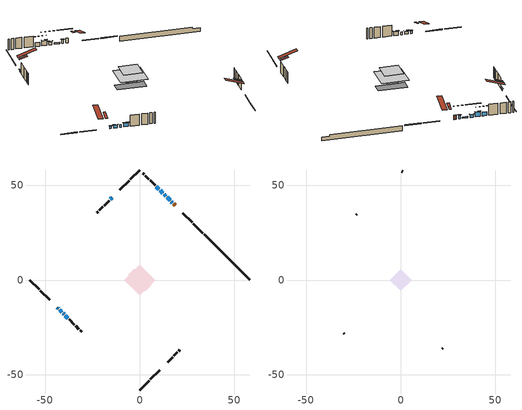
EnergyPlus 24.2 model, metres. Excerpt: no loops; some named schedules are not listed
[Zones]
conditioned space
 floor outside (Floor1 construction): -3.17,0 0,3.17 3.17,0 0,-3.17 z0.74
 floor adiabatic (AdiabaticFloorConstruction): -8.19,0 0,8.19 8.19,0 0,-8.19 z3.18
 floor foundation (Slab1 construction): -6.03,2.87 -2.87,6.03 6.03,-2.87 2.87,-6.03 z-1.55
 wall outside (RimJoist1 construction): 0,-58.13 4.95,-53.18 / -58.13,0 -53.18,-4.95 / 0,58.13 -4.95,53.18 / 33.33,24.8 28.38,29.74 z0.74:1.04
 wall outside (RimJoist2 construction): 5.61,-52.52 10.55,-47.57 / -52.52,-5.61 -47.57,-10.55 / -5.61,52.52 -10.55,47.57 / 27.73,30.4 22.78,35.35 z0.74:1.04
 wall outside (AdiabaticWallConstruction 1): 18.67,39.46 17.84,40.29 z0.74:2.77
 wall outside (AdiabaticWallConstruction): 17.18,40.95 16.71,41.41 z0.74:2.27; 16.06,42.07 14.41,43.72 / -14.66,43.46 -15.49,42.64 z0.74:1.35; 13.75,44.38 12.82,45.31 / -42.34,-15.79 -41.19,-16.94 z0.74:2.01; -43.46,-14.66 -42.99,-15.13 z0.74:1.76; -40.53,-17.59 -40.01,-18.12 z0.74:1.96; 12.16,45.97 10.76,47.37 z0.74:2.87; 10.1,48.03 8.81,49.32 / -39.35,-18.78 -37.95,-20.18 z0.74:2.42
 wall outside (Wall1 construction): 14.67,-43.46 17.37,-40.75 / -37.29,-20.84 -34.58,-23.55 / -16.15,41.98 -18.86,39.27 / 8.15,49.98 5.44,52.69 z0.74:5.62
 wall outside (Wall2 construction): 18.03,-40.1 19.85,-38.28 / -33.92,-24.2 -32.11,-26.02 / -19.51,38.62 -21.33,36.8 / 4.79,53.34 2.97,55.16 z0.74:5.62
 wall outside (Wall3 construction): 20.5,-37.63 21.2,-36.92 / -31.45,-26.68 -30.75,-27.38 / -21.99,36.14 -22.69,35.44 / 2.31,55.82 1.61,56.52 z0.74:5.62
 wall foundation (FoundationWall1 construction): 33.99,24.14,-1.55 33.99,24.14,0.74 55.71,2.41,0.74 55.71,2.41,0.11 58.13,0,0.11 58.13,0,-1.55
 window (WindowConstruction): 17.18,40.95 16.71,41.41 z0.74:2.26
 window (WindowConstruction 8): 16.06,42.07 14.41,43.72 z0.74:1.35
 window (WindowConstruction 9): -14.67,43.46 -15.49,42.64 z0.74:1.35
 window (WindowConstruction 1): 13.75,44.38 12.82,45.31 z0.74:2.01
 window (WindowConstruction 2): -43.46,-14.67 -43,-15.13 z0.74:1.75
 window (WindowConstruction 3): -42.34,-15.79 -41.19,-16.94 z0.74:2.01
 window (WindowConstruction 7): -40.53,-17.6 -40.01,-18.12 z0.74:1.96
 window (WindowConstruction 4): 12.16,45.97 10.76,47.37 z0.74:2.87
 window (WindowConstruction 5): 10.1,48.03 8.81,49.32 z0.74:2.42
 window (WindowConstruction 6): -39.35,-18.78 -37.95,-20.18 z0.74:2.42
 door (Door): 18.67,39.46 17.84,40.29 z0.74:2.77
 ceiling adiabatic (AdiabaticFloorConstruction): 0,-8.19 8.19,0 0,8.19 -8.19,0 z3.18
 roof outside (Roof2 construction): 14.01,-44.12,5.62 11.5,-41.62,6.8 10.84,-42.28,6.8 13.35,-44.78,5.62; -44.12,-14.01,5.62 -41.62,-11.5,6.8 -42.28,-10.84,6.8 -44.78,-13.35,5.62; -14.01,44.12,5.62 -11.5,41.62,6.8 -10.84,42.28,6.8 -13.35,44.78,5.62; 19.33,38.8,5.62 16.82,36.3,6.8 17.48,35.64,6.8 19.99,38.14,5.62
attic - vented
 floor to conditioned space (Floor2 construction Reversed): -5.76,0 0,5.76 5.76,0 0,-5.76 z5.62
 wall outside (Wall4 construction): 21.86,-36.27 22.16,-35.97 / -30.09,-28.03 -29.8,-28.33 / -23.34,34.78 -23.64,34.49 / 0.96,57.17 0.66,57.47 z0.74:5.62
 roof outside (Roof1 construction): 12.69,-45.44,5.62 7.08,-39.82,8.26 5.6,-41.3,8.26 11.21,-46.92,5.62; -45.44,-12.69,5.62 -39.82,-7.08,8.26 -41.3,-5.6,8.26 -46.92,-11.21,5.62; -12.69,45.44,5.62 -7.08,39.82,8.26 -5.6,41.3,8.26 -11.21,46.92,5.62; 20.64,37.49,5.62 15.03,31.87,8.26 16.51,30.39,8.26 22.12,36.01,5.62
shading: 16.5,41.63 17.39,40.73 17.6,40.95 16.71,41.84 z2.56; 10.53,47.6 19.94,38.19 20.15,38.4 10.74,47.81 z6.84; -15.7,42.43 -14.45,43.67 -14.67,43.89 -15.91,42.64 z1.65; 12.61,45.52 13.96,44.17 14.17,44.38 12.82,45.73 z2.31; -42.78,-15.34 -43.67,-14.45 -43.89,-14.67 -43,-15.56 z2.05; -40.98,-17.15 -42.55,-15.58 -42.76,-15.79 -41.19,-17.36 z2.31; 10.55,47.58 12.37,45.76 12.58,45.97 10.76,47.79 z3.17; 6.87,51.26 12.04,46.09 12.25,46.3 7.08,51.47 z5.16; -37.74,-20.39 -39.56,-18.57 -39.77,-18.78 -37.95,-20.6 z2.72
[Building]
Building 1: Terrain=Suburbs
[Site:Location]
Montreal Intl AP_QC: Latitude {deg}=45.47; Longitude {deg}=-73.74; Time Zone {hr}=-5; Elevation {m}=36; Keep Site Location Information=Yes
[Site:GroundTemperature:Shallow]
2.07863, -0.316383, -0.508184, 0.628371, 5.19101, 9.73239, 13.6695, 16.1636, 16.3755, 14.347, 10.5102, 6.10817
[Site:WaterMainsTemperature]
Calculation Method=Schedule; Temperature Schedule=mains temperature schedule
[Material] Roughness=Rough; Thermal Absorptance=0.9
Name | Thickness {m} | Conductivity {W/m-K} | Density {kg/m3} | Specific Heat {J/kg-K} | Solar Absorptance | Visible Absorptance
asphalt or fiberglass shingles | 0.00635 | 0.162714 | 1121.4 | 1465.45 | 0.4 | 0.4
ceiling loosefill ins | 0.254 | 0.0480833 | 16.02 | 1046.75 | 0.7 | 0.7
ceiling stud and cavity | 0.1397 | 0.229297 | 65.682 | 1177.47 | 0.7 | 0.7
concrete 4.0 in. | 0.1016 | 1.803125 | 2242.8 | 837.4 | 0.7 | 0.7
concrete 8.0 in. | 0.2032 | 1.803125 | 2242.8 | 837.4 | 0.7 | 0.7
door material | 0.04445 | 0.0451087 | 512.64 | 1214.23 | 0.7 | 0.7
exterior vertical ins | 0.0457286 | 0.029427 | 32.04 | 1214.23 | 0.7 | 0.7
floor covering | 0.0127 | 0.0433444 | 54.468 | 1339.84 | 0.6 | 0.6
floor rigid ins; rim joist rigid ins; roof rigid ins; wall rigid ins | 0.051816 | 0.029427 | 32.04 | 1214.23 | 0.7 | 0.7
floor rigid ins 1; wall rigid ins 1 | 0.512978 | 0.029427 | 32.04 | 1214.23 | 0.7 | 0.7
floor stud and cavity | 0.1397 | 0.102213 | 92.3553 | 1139.71 | 0.7 | 0.7
floor stud and cavity 1 | 0.1397 | 1.75129 | 37.0049 | 1207.88 | 0.7 | 0.7
furniture material conditioned space 1 | 0.1524 | 0.115458 | 640.8 | 1214.23 | 0.6 | 0.6
gypsum board | 0.0127 | 0.160291 | 801 | 837.4 | 0.6 | 0.6
gypsum board 1 | 0.0127 | 0.160291 | 801 | 837.4 | 0.7 | 0.7
osb sheathing 0.5 in. | 0.0127 | 0.115458 | 512.64 | 1214.23 | 0.7 | 0.7
osb sheathing 0.75 in. | 0.01905 | 0.115458 | 512.64 | 1214.23 | 0.7 | 0.7
osb sheathing 2.0 in. | 0.0508 | 0.115458 | 512.64 | 1214.23 | 0.7 | 0.7
rim joist stud and cavity | 0.0508 | 0.0406006 | 125.044 | 1163.47 | 0.6 | 0.6
rim joist stud and cavity 1 | 0.0508 | 0.0441415 | 125.044 | 1163.47 | 0.6 | 0.6
roof stud and cavity | 0.2032 | 0.159001 | 78.34581 | 1123.46 | 0.7 | 0.7
wall stud and cavity | 0.1397 | 0.212707 | 139.0536 | 1170.24 | 0.7 | 0.7
wall stud and cavity 1 | 0.1397 | 0.211572 | 139.0536 | 1170.24 | 0.7 | 0.7
wall stud and cavity 2 | 0.1397 | 0.248715 | 139.0536 | 1170.24 | 0.7 | 0.7
wall stud and cavity 3 | 0.0889 | 6.9971 | 50.32683 | 1063.81 | 0.6 | 0.6
wall stud and cavity 4 | 0.0889 | 0.380278 | 52.3479 | 1209.89 | 0.7 | 0.7
wall stud and cavity 5 | 0.0889 | 0.391764 | 83.0341 | 1211.67 | 0.7 | 0.7
wood siding | 0.0254 | 0.102417 | 544.68 | 1172.36 | 0.4 | 0.4
wood siding 1 | 0.00254 | 0.102417 | 544.68 | 1172.36 | 0.4 | 0.4
wood siding 2; wood siding 3; wood siding 4 | 0.0254 | 0.102417 | 544.68 | 1172.36 | 0.7 | 0.7
[WindowMaterial:SimpleGlazingSystem]
Name | U-Factor {W/m2-K} | Solar Heat Gain Coefficient
WindowMaterial | 2.13322 | 0.52
WindowMaterial 1 | 2.06055 | 0.57
WindowMaterial 2 | 2.163318 | 0.49
WindowMaterial 3 | 2.04465 | 0.58
WindowMaterial 4 | 1.99355 | 0.62
WindowMaterial 5 | 2.078148 | 0.56
WindowMaterial 6 | 2.969594 | 0.56
WindowMaterial 7 | 2.95653 | 0.63
WindowMaterial 8 | 2.16559 | 0.49
[Construction]
AdiabaticFloorConstruction: floor stud and cavity 1, floor rigid ins 1, osb sheathing 0.75 in., floor covering
AdiabaticWallConstruction: wood siding 3, wall rigid ins 1, wall stud and cavity 4, gypsum board
AdiabaticWallConstruction 1: wood siding 4, wall rigid ins 1, wall stud and cavity 4, gypsum board
Door: door material
Floor1 construction: floor stud and cavity, floor rigid ins, osb sheathing 0.75 in., floor covering
Floor2 construction Reversed: gypsum board, ceiling stud and cavity, ceiling loosefill ins
FoundationWall1 construction: concrete 8.0 in., gypsum board 1
furniture construction conditioned space 1: furniture material conditioned space 1
PartitionWallConstruction: gypsum board, wall stud and cavity 5, gypsum board
RimJoist1 construction: wood siding 2, rim joist rigid ins, osb sheathing 2.0 in., rim joist stud and cavity
RimJoist2 construction: wood siding 2, rim joist rigid ins, osb sheathing 2.0 in., rim joist stud and cavity 1
Roof1 construction: asphalt or fiberglass shingles
Roof2 construction: asphalt or fiberglass shingles, roof rigid ins, osb sheathing 0.75 in., roof stud and cavity, gypsum board
Slab1 construction: concrete 4.0 in.
Wall1 construction: wood siding, wall rigid ins, osb sheathing 0.5 in., wall stud and cavity, gypsum board
Wall2 construction: wood siding, wall rigid ins, osb sheathing 0.5 in., wall stud and cavity 1, gypsum board
Wall3 construction: wood siding, wall rigid ins, osb sheathing 0.5 in., wall stud and cavity 2, gypsum board
Wall4 construction: wood siding 1, wall stud and cavity 3
WindowConstruction: WindowMaterial
WindowConstruction 1: WindowMaterial 1
WindowConstruction 2: WindowMaterial 2
WindowConstruction 3: WindowMaterial 3
WindowConstruction 4: WindowMaterial 4
WindowConstruction 5: WindowMaterial 5
WindowConstruction 6: WindowMaterial 6
WindowConstruction 7: WindowMaterial 7
WindowConstruction 8; WindowConstruction 9: WindowMaterial 8
[Zone] Multiplier=1; Part of Total Floor Area=Yes
Name | Volume {m3}
attic - vented | 28.5361
conditioned space | 464.2
[Space]
Name | Zone | Volume {m3}
attic - vented 1 | attic - vented | 28.5361
conditioned space 1 | conditioned space | 464.2
[ZoneInfiltration:EffectiveLeakageArea]
infil attic - vented 1: Zone or Space=attic - vented 1; Schedule=Always On Discrete; Effective Air Leakage Area {cm2}=2657.2; Stack Coefficient=0.000523136; Wind Coefficient=1.54535e-05
[ZoneMixing]
whole house fan mix: Zone or Space=attic - vented; Schedule=Always On Continuous; Design Flow Rate Calculation Method=Flow/Zone; Design Flow Rate {m3/s}=0; Source Zone or Space=conditioned space
[SurfaceProperty:ExposedFoundationPerimeter]
Slab1: Exposed Perimeter Calculation Method=TotalExposedPerimeter; Total Exposed Perimeter {m}=34.137
[InternalMass] Zone or ZoneList=conditioned space; Space or SpaceList=conditioned space 1
Name | Construction | Surface Area {m2}
furniture mass conditioned space 1 | furniture construction conditioned space 1 | 84.1838
partition wall mass | PartitionWallConstruction | 210.459
[Lights]
interior lighting: Zone or ZoneList or Space or SpaceList=conditioned space 1; Schedule=interior lighting schedule; Design Level Calculation Method=LightingLevel; Lighting Level {W}=343.2; Return Air Fraction=0; Fraction Radiant=0.6; Fraction Visible=0.2; Fraction Replaceable=1
[People]
occupants: Zone or ZoneList or Space or SpaceList=conditioned space 1; Number of People Schedule=occupants schedule; Number of People Calculation Method=People; Number of People=3; Fraction Radiant=0.314171; Sensible Heat Fraction=0.56303; Activity Level Schedule=occupants activity schedule; Carbon Dioxide Generation Rate {m3/s-W}=0; Enable ASHRAE 55 Comfort Warnings=No; Mean Radiant Temperature Calculation Type=EnclosureAveraged
[ElectricEquipment] Zone or ZoneList or Space or SpaceList=conditioned space 1; Design Level Calculation Method=EquipmentLevel
Name | Schedule | Design Level {W} | Fraction Latent | Fraction Radiant | Fraction Lost
clothes dryer | clothes dryer schedule | 140.772 | 0.015 | 0.081 | 0.85
clothes washer | clothes washer schedule | 32.1985 | 0.03 | 0.162 | 0.7
cooking range | cooking range schedule | 215.147 | 0.08 | 0.432 | 0.2
dishwasher | dishwasher schedule | 66.8632 | 0.3 | 0.18 | 0.4
fridge | fridge schedule | 72.9452 | 0 | 0.6 | 0
mech vent bath fan 0 | mech vent bath fan 0 schedule | 50.2 | 0 | 0 | 1
mech vent bath fan 1 | mech vent bath fan 1 schedule | 50.2 | 0 | 0 | 1
mech vent house fan | mech vent house fan schedule | 0 | 0 | 0 | 1
mech vent house fan cfis | mech vent house fan cfis schedule | 0 | 0 | 0 | 0
mech vent range fan 0 | mech vent range fan 0 schedule | 57 | 0 | 0 | 1
misc plug loads | misc plug loads schedule | 494.7 | 0.045 | 0.513 | 0.1
whole house fan | Always On Discrete | 0 | 0 | 0 | 1
[OtherEquipment] Zone or ZoneList or Space or SpaceList=conditioned space 1; Design Level Calculation Method=EquipmentLevel
Name | Fuel Type | Schedule | Design Level {W} | Fraction Latent | Fraction Radiant | Fraction Lost
clothes dryer 1 | Electricity | clothes dryer schedule | 0 | 0.015 | 0.081 | 0.85
cooking range 1 | Electricity | cooking range schedule | 0 | 0.08 | 0.432 | 0.2
general water use latent | None | general water use schedule | 62.594 | 1 | 0 | 0
general water use sensible | None | general water use schedule | -61.6891 | 0 | 0.6 | 0
mech vent house fan latent load | None | Always On Discrete | 0 | 1 | 0 | 0
mech vent house fan sensible load | None | Always On Discrete | 0 | 0 | 0 | 0
water heater energy adjustment1 | Electricity | Always On Discrete | 0.01 | 0 | 0 | 1
[ZoneInfiltration:DesignFlowRate] Zone or ZoneList or Space or SpaceList=conditioned space 1; Schedule=Always On Discrete; Design Flow Rate Calculation Method=Flow/Zone; Design Flow Rate {m3/s}=0
infil flow; natural vent flow; whole house fan flow
[Foundation:Kiva]
Foundation Kiva 1: Initial Indoor Air Temperature {C}=18; Wall Height Above Grade {m}=0.739993; Wall Depth Below Slab {m}=0.2032; Custom Block Material Name 1=exterior vertical ins; Custom Block Depth 1 {m}=2.28999; Custom Block X Position 1 {m}=0.2159; Custom Block Z Position 1 {m}=0
[Foundation:Kiva:Settings]
Soil Conductivity {W/m-K}=0.849921; Soil Density {kg/m3}=1842.3; Soil Specific Heat {J/kg-K}=418.7; Ground Solar Absorptivity=0.9; Ground Thermal Absorptivity=0.9; Ground Surface Roughness {m}=0.03; Far-Field Width {m}=40; Deep-Ground Boundary Condition=ZeroFlux; Deep-Ground Depth {m}=40; Minimum Cell Dimension {m}=0.2; Maximum Cell Growth Coefficient=3; Simulation Timestep=Timestep
[Exterior:Lights]
exterior lighting: Schedule=exterior lighting schedule; Design Level {W}=75.6
[Schedule:Constant]
Name | Hourly Value
Always On Continuous; mech vent house fan schedule; mech vent house fan cfis schedule; Always On Discrete | 1
occupants activity schedule | 117.228
fridge schedule | 0
[Schedule:Week:Daily]
interior lighting schedule Week Rule - Jan1-Jan27: interior lighting schedule day, interior lighting schedule day, interior lighting schedule day, interior lighting schedule day, interior lighting schedule day, interior lighting schedule day, interior lighting schedule day, interior lighting schedule default day, interior lighting schedule default day, interior lighting schedule default day, interior lighting schedule default day, interior lighting schedule default day
interior lighting schedule Week Rule - Jan28-Feb3: interior lighting schedule day, interior lighting schedule day, interior lighting schedule day, interior lighting schedule day, interior lighting schedule day 1, interior lighting schedule day 1, interior lighting schedule day 1, interior lighting schedule default day, interior lighting schedule default day, interior lighting schedule default day, interior lighting schedule default day, interior lighting schedule default day
interior lighting schedule Week Rule - Feb4-Feb24: interior lighting schedule day 1, interior lighting schedule day 1, interior lighting schedule day 1, interior lighting schedule day 1, interior lighting schedule day 1, interior lighting schedule day 1, interior lighting schedule day 1, interior lighting schedule default day, interior lighting schedule default day, interior lighting schedule default day, interior lighting schedule default day, interior lighting schedule default day
interior lighting schedule Week Rule - Feb25-Mar3: interior lighting schedule day 1, interior lighting schedule day 1, interior lighting schedule day 1, interior lighting schedule day 1, interior lighting schedule day 2, interior lighting schedule day 2, interior lighting schedule day 2, interior lighting schedule default day, interior lighting schedule default day, interior lighting schedule default day, interior lighting schedule default day, interior lighting schedule default day
interior lighting schedule Week Rule - Mar4-Mar31: interior lighting schedule day 2, interior lighting schedule day 2, interior lighting schedule day 2, interior lighting schedule day 2, interior lighting schedule day 2, interior lighting schedule day 2, interior lighting schedule day 2, interior lighting schedule default day, interior lighting schedule default day, interior lighting schedule default day, interior lighting schedule default day, interior lighting schedule default day
interior lighting schedule Week Rule - Apr1-Apr28: interior lighting schedule day 3, interior lighting schedule day 3, interior lighting schedule day 3, interior lighting schedule day 3, interior lighting schedule day 3, interior lighting schedule day 3, interior lighting schedule day 3, interior lighting schedule default day, interior lighting schedule default day, interior lighting schedule default day, interior lighting schedule default day, interior lighting schedule default day
interior lighting schedule Week Rule - Apr29-May5: interior lighting schedule day 3, interior lighting schedule day 3, interior lighting schedule day 4, interior lighting schedule day 4, interior lighting schedule day 4, interior lighting schedule day 4, interior lighting schedule day 4, interior lighting schedule default day, interior lighting schedule default day, interior lighting schedule default day, interior lighting schedule default day, interior lighting schedule default day
interior lighting schedule Week Rule - May6-May26: interior lighting schedule day 4, interior lighting schedule day 4, interior lighting schedule day 4, interior lighting schedule day 4, interior lighting schedule day 4, interior lighting schedule day 4, interior lighting schedule day 4, interior lighting schedule default day, interior lighting schedule default day, interior lighting schedule default day, interior lighting schedule default day, interior lighting schedule default day
interior lighting schedule Week Rule - May27-Jun2: interior lighting schedule day 4, interior lighting schedule day 4, interior lighting schedule day 4, interior lighting schedule day 4, interior lighting schedule day 4, interior lighting schedule day 5, interior lighting schedule day 5, interior lighting schedule default day, interior lighting schedule default day, interior lighting schedule default day, interior lighting schedule default day, interior lighting schedule default day
interior lighting schedule Week Rule - Jun3-Jun30: interior lighting schedule day 5, interior lighting schedule day 5, interior lighting schedule day 5, interior lighting schedule day 5, interior lighting schedule day 5, interior lighting schedule day 5, interior lighting schedule day 5, interior lighting schedule default day, interior lighting schedule default day, interior lighting schedule default day, interior lighting schedule default day, interior lighting schedule default day
interior lighting schedule Week Rule - Jul1-Jul28: interior lighting schedule day 6, interior lighting schedule day 6, interior lighting schedule day 6, interior lighting schedule day 6, interior lighting schedule day 6, interior lighting schedule day 6, interior lighting schedule day 6, interior lighting schedule default day, interior lighting schedule default day, interior lighting schedule default day, interior lighting schedule default day, interior lighting schedule default day
interior lighting schedule Week Rule - Jul29-Aug4: interior lighting schedule day 6, interior lighting schedule day 6, interior lighting schedule day 6, interior lighting schedule day 7, interior lighting schedule day 7, interior lighting schedule day 7, interior lighting schedule day 7, interior lighting schedule default day, interior lighting schedule default day, interior lighting schedule default day, interior lighting schedule default day, interior lighting schedule default day
interior lighting schedule Week Rule - Aug5-Aug25: interior lighting schedule day 7, interior lighting schedule day 7, interior lighting schedule day 7, interior lighting schedule day 7, interior lighting schedule day 7, interior lighting schedule day 7, interior lighting schedule day 7, interior lighting schedule default day, interior lighting schedule default day, interior lighting schedule default day, interior lighting schedule default day, interior lighting schedule default day
interior lighting schedule Week Rule - Aug26-Sep1: interior lighting schedule day 7, interior lighting schedule day 7, interior lighting schedule day 7, interior lighting schedule day 7, interior lighting schedule day 7, interior lighting schedule day 7, interior lighting schedule day 8, interior lighting schedule default day, interior lighting schedule default day, interior lighting schedule default day, interior lighting schedule default day, interior lighting schedule default day
interior lighting schedule Week Rule - Sep2-Sep29: interior lighting schedule day 8, interior lighting schedule day 8, interior lighting schedule day 8, interior lighting schedule day 8, interior lighting schedule day 8, interior lighting schedule day 8, interior lighting schedule day 8, interior lighting schedule default day, interior lighting schedule default day, interior lighting schedule default day, interior lighting schedule default day, interior lighting schedule default day
interior lighting schedule Week Rule - Sep30-Oct6: interior lighting schedule day 8, interior lighting schedule day 9, interior lighting schedule day 9, interior lighting schedule day 9, interior lighting schedule day 9, interior lighting schedule day 9, interior lighting schedule day 9, interior lighting schedule default day, interior lighting schedule default day, interior lighting schedule default day, interior lighting schedule default day, interior lighting schedule default day
interior lighting schedule Week Rule - Oct7-Oct27: interior lighting schedule day 9, interior lighting schedule day 9, interior lighting schedule day 9, interior lighting schedule day 9, interior lighting schedule day 9, interior lighting schedule day 9, interior lighting schedule day 9, interior lighting schedule default day, interior lighting schedule default day, interior lighting schedule default day, interior lighting schedule default day, interior lighting schedule default day
interior lighting schedule Week Rule - Oct28-Nov3: interior lighting schedule day 9, interior lighting schedule day 9, interior lighting schedule day 9, interior lighting schedule day 9, interior lighting schedule day 10, interior lighting schedule day 10, interior lighting schedule day 10, interior lighting schedule default day, interior lighting schedule default day, interior lighting schedule default day, interior lighting schedule default day, interior lighting schedule default day
interior lighting schedule Week Rule - Nov4-Nov24: interior lighting schedule day 10, interior lighting schedule day 10, interior lighting schedule day 10, interior lighting schedule day 10, interior lighting schedule day 10, interior lighting schedule day 10, interior lighting schedule day 10, interior lighting schedule default day, interior lighting schedule default day, interior lighting schedule default day, interior lighting schedule default day, interior lighting schedule default day
interior lighting schedule Week Rule - Nov25-Dec1: interior lighting schedule day 10, interior lighting schedule day 10, interior lighting schedule day 10, interior lighting schedule day 10, interior lighting schedule day 10, interior lighting schedule day 10, interior lighting schedule day 11, interior lighting schedule default day, interior lighting schedule default day, interior lighting schedule default day, interior lighting schedule default day, interior lighting schedule default day
interior lighting schedule Week Rule - Dec2-Dec31: interior lighting schedule day 11, interior lighting schedule day 11, interior lighting schedule day 11, interior lighting schedule day 11, interior lighting schedule day 11, interior lighting schedule day 11, interior lighting schedule day 11, interior lighting schedule default day, interior lighting schedule default day, interior lighting schedule default day, interior lighting schedule default day, interior lighting schedule default day
occupants schedule Week Rule - Jan1-Dec31: occupants schedule day, occupants schedule day, occupants schedule day, occupants schedule day, occupants schedule day, occupants schedule day, occupants schedule day, occupants schedule default day, occupants schedule default day, occupants schedule default day, occupants schedule default day, occupants schedule default day
clothes dryer schedule Week Rule - Jan1-Dec31: clothes dryer schedule day, clothes dryer schedule day, clothes dryer schedule day, clothes dryer schedule day, clothes dryer schedule day, clothes dryer schedule day, clothes dryer schedule day, clothes dryer schedule default day, clothes dryer schedule default day, clothes dryer schedule default day, clothes dryer schedule default day, clothes dryer schedule default day
clothes washer schedule Week Rule - Jan1-Dec31: clothes washer schedule day, clothes washer schedule day, clothes washer schedule day, clothes washer schedule day, clothes washer schedule day, clothes washer schedule day, clothes washer schedule day, clothes washer schedule default day, clothes washer schedule default day, clothes washer schedule default day, clothes washer schedule default day, clothes washer schedule default day
cooking range schedule Week Rule - Jan1-Dec31: cooking range schedule day, cooking range schedule day, cooking range schedule day, cooking range schedule day, cooking range schedule day, cooking range schedule day, cooking range schedule day, cooking range schedule default day, cooking range schedule default day, cooking range schedule default day, cooking range schedule default day, cooking range schedule default day
dishwasher schedule Week Rule - Jan1-Dec31: dishwasher schedule day, dishwasher schedule day, dishwasher schedule day, dishwasher schedule day, dishwasher schedule day, dishwasher schedule day, dishwasher schedule day, dishwasher schedule default day, dishwasher schedule default day, dishwasher schedule default day, dishwasher schedule default day, dishwasher schedule default day
mech vent bath fan 0 schedule Week Rule - Jan1-Dec31: mech vent bath fan 0 schedule day, mech vent bath fan 0 schedule day, mech vent bath fan 0 schedule day, mech vent bath fan 0 schedule day, mech vent bath fan 0 schedule day, mech vent bath fan 0 schedule day, mech vent bath fan 0 schedule day, mech vent bath fan 0 schedule default day, mech vent bath fan 0 schedule default day, mech vent bath fan 0 schedule default day, mech vent bath fan 0 schedule default day, mech vent bath fan 0 schedule default day
mech vent bath fan 1 schedule Week Rule - Jan1-Dec31: mech vent bath fan 1 schedule day, mech vent bath fan 1 schedule day, mech vent bath fan 1 schedule day, mech vent bath fan 1 schedule day, mech vent bath fan 1 schedule day, mech vent bath fan 1 schedule day, mech vent bath fan 1 schedule day, mech vent bath fan 1 schedule default day, mech vent bath fan 1 schedule default day, mech vent bath fan 1 schedule default day, mech vent bath fan 1 schedule default day, mech vent bath fan 1 schedule default day
mech vent range fan 0 schedule Week Rule - Jan1-Dec31: mech vent range fan 0 schedule day, mech vent range fan 0 schedule day, mech vent range fan 0 schedule day, mech vent range fan 0 schedule day, mech vent range fan 0 schedule day, mech vent range fan 0 schedule day, mech vent range fan 0 schedule day, mech vent range fan 0 schedule default day, mech vent range fan 0 schedule default day, mech vent range fan 0 schedule default day, mech vent range fan 0 schedule default day, mech vent range fan 0 schedule default day
misc plug loads schedule Week Rule - Jan1-Dec31: misc plug loads schedule day, misc plug loads schedule day, misc plug loads schedule day, misc plug loads schedule day, misc plug loads schedule day, misc plug loads schedule day, misc plug loads schedule day, misc plug loads schedule default day, misc plug loads schedule default day, misc plug loads schedule default day, misc plug loads schedule default day, misc plug loads schedule default day
general water use schedule Week Rule - Jan1-Dec31: general water use schedule day, general water use schedule day, general water use schedule day, general water use schedule day, general water use schedule day, general water use schedule day, general water use schedule day, general water use schedule default day, general water use schedule default day, general water use schedule default day, general water use schedule default day, general water use schedule default day
exterior lighting schedule Week Rule - Jan1-Jan27: exterior lighting schedule day, exterior lighting schedule day, exterior lighting schedule day, exterior lighting schedule day, exterior lighting schedule day, exterior lighting schedule day, exterior lighting schedule day, exterior lighting schedule default day, exterior lighting schedule default day, exterior lighting schedule default day, exterior lighting schedule default day, exterior lighting schedule default day
exterior lighting schedule Week Rule - Jan28-Feb3: exterior lighting schedule day, exterior lighting schedule day, exterior lighting schedule day, exterior lighting schedule day, exterior lighting schedule day 1, exterior lighting schedule day 1, exterior lighting schedule day 1, exterior lighting schedule default day, exterior lighting schedule default day, exterior lighting schedule default day, exterior lighting schedule default day, exterior lighting schedule default day
exterior lighting schedule Week Rule - Feb4-Feb24: exterior lighting schedule day 1, exterior lighting schedule day 1, exterior lighting schedule day 1, exterior lighting schedule day 1, exterior lighting schedule day 1, exterior lighting schedule day 1, exterior lighting schedule day 1, exterior lighting schedule default day, exterior lighting schedule default day, exterior lighting schedule default day, exterior lighting schedule default day, exterior lighting schedule default day
exterior lighting schedule Week Rule - Feb25-Mar3: exterior lighting schedule day 1, exterior lighting schedule day 1, exterior lighting schedule day 1, exterior lighting schedule day 1, exterior lighting schedule day 2, exterior lighting schedule day 2, exterior lighting schedule day 2, exterior lighting schedule default day, exterior lighting schedule default day, exterior lighting schedule default day, exterior lighting schedule default day, exterior lighting schedule default day
exterior lighting schedule Week Rule - Mar4-Mar31: exterior lighting schedule day 2, exterior lighting schedule day 2, exterior lighting schedule day 2, exterior lighting schedule day 2, exterior lighting schedule day 2, exterior lighting schedule day 2, exterior lighting schedule day 2, exterior lighting schedule default day, exterior lighting schedule default day, exterior lighting schedule default day, exterior lighting schedule default day, exterior lighting schedule default day
exterior lighting schedule Week Rule - Apr1-Apr28: exterior lighting schedule day 3, exterior lighting schedule day 3, exterior lighting schedule day 3, exterior lighting schedule day 3, exterior lighting schedule day 3, exterior lighting schedule day 3, exterior lighting schedule day 3, exterior lighting schedule default day, exterior lighting schedule default day, exterior lighting schedule default day, exterior lighting schedule default day, exterior lighting schedule default day
exterior lighting schedule Week Rule - Apr29-May5: exterior lighting schedule day 3, exterior lighting schedule day 3, exterior lighting schedule day 4, exterior lighting schedule day 4, exterior lighting schedule day 4, exterior lighting schedule day 4, exterior lighting schedule day 4, exterior lighting schedule default day, exterior lighting schedule default day, exterior lighting schedule default day, exterior lighting schedule default day, exterior lighting schedule default day
exterior lighting schedule Week Rule - May6-May26: exterior lighting schedule day 4, exterior lighting schedule day 4, exterior lighting schedule day 4, exterior lighting schedule day 4, exterior lighting schedule day 4, exterior lighting schedule day 4, exterior lighting schedule day 4, exterior lighting schedule default day, exterior lighting schedule default day, exterior lighting schedule default day, exterior lighting schedule default day, exterior lighting schedule default day
exterior lighting schedule Week Rule - May27-Jun2: exterior lighting schedule day 4, exterior lighting schedule day 4, exterior lighting schedule day 4, exterior lighting schedule day 4, exterior lighting schedule day 4, exterior lighting schedule day 5, exterior lighting schedule day 5, exterior lighting schedule default day, exterior lighting schedule default day, exterior lighting schedule default day, exterior lighting schedule default day, exterior lighting schedule default day
exterior lighting schedule Week Rule - Jun3-Jun30: exterior lighting schedule day 5, exterior lighting schedule day 5, exterior lighting schedule day 5, exterior lighting schedule day 5, exterior lighting schedule day 5, exterior lighting schedule day 5, exterior lighting schedule day 5, exterior lighting schedule default day, exterior lighting schedule default day, exterior lighting schedule default day, exterior lighting schedule default day, exterior lighting schedule default day
exterior lighting schedule Week Rule - Jul1-Jul28: exterior lighting schedule day 6, exterior lighting schedule day 6, exterior lighting schedule day 6, exterior lighting schedule day 6, exterior lighting schedule day 6, exterior lighting schedule day 6, exterior lighting schedule day 6, exterior lighting schedule default day, exterior lighting schedule default day, exterior lighting schedule default day, exterior lighting schedule default day, exterior lighting schedule default day
exterior lighting schedule Week Rule - Jul29-Aug4: exterior lighting schedule day 6, exterior lighting schedule day 6, exterior lighting schedule day 6, exterior lighting schedule day 7, exterior lighting schedule day 7, exterior lighting schedule day 7, exterior lighting schedule day 7, exterior lighting schedule default day, exterior lighting schedule default day, exterior lighting schedule default day, exterior lighting schedule default day, exterior lighting schedule default day
exterior lighting schedule Week Rule - Aug5-Aug25: exterior lighting schedule day 7, exterior lighting schedule day 7, exterior lighting schedule day 7, exterior lighting schedule day 7, exterior lighting schedule day 7, exterior lighting schedule day 7, exterior lighting schedule day 7, exterior lighting schedule default day, exterior lighting schedule default day, exterior lighting schedule default day, exterior lighting schedule default day, exterior lighting schedule default day
exterior lighting schedule Week Rule - Aug26-Sep1: exterior lighting schedule day 7, exterior lighting schedule day 7, exterior lighting schedule day 7, exterior lighting schedule day 7, exterior lighting schedule day 7, exterior lighting schedule day 7, exterior lighting schedule day 8, exterior lighting schedule default day, exterior lighting schedule default day, exterior lighting schedule default day, exterior lighting schedule default day, exterior lighting schedule default day
exterior lighting schedule Week Rule - Sep2-Sep29: exterior lighting schedule day 8, exterior lighting schedule day 8, exterior lighting schedule day 8, exterior lighting schedule day 8, exterior lighting schedule day 8, exterior lighting schedule day 8, exterior lighting schedule day 8, exterior lighting schedule default day, exterior lighting schedule default day, exterior lighting schedule default day, exterior lighting schedule default day, exterior lighting schedule default day
[Schedule:Year]
interior lighting schedule: interior lighting schedule Week Rule - Jan1-Jan27, 1, 1, 1, 27, interior lighting schedule Week Rule - Jan28-Feb3, 1, 28, 2, 3, interior lighting schedule Week Rule - Feb4-Feb24, 2, 4, 2, 24, interior lighting schedule Week Rule - Feb25-Mar3, 2, 25, 3, 3, interior lighting schedule Week Rule - Mar4-Mar31, 3, 4, 3, 31, interior lighting schedule Week Rule - Apr1-Apr28, 4, 1, 4, 28, interior lighting schedule Week Rule - Apr29-May5, 4, 29, 5, 5, interior lighting schedule Week Rule - May6-May26, 5, 6, 5, 26, interior lighting schedule Week Rule - May27-Jun2, 5, 27, 6, 2, interior lighting schedule Week Rule - Jun3-Jun30, 6, 3, 6, 30, interior lighting schedule Week Rule - Jul1-Jul28, 7, 1, 7, 28, interior lighting schedule Week Rule - Jul29-Aug4, 7, 29, 8, 4, interior lighting schedule Week Rule - Aug5-Aug25, 8, 5, 8, 25, interior lighting schedule Week Rule - Aug26-Sep1, 8, 26, 9, 1, interior lighting schedule Week Rule - Sep2-Sep29, 9, 2, 9, 29, interior lighting schedule Week Rule - Sep30-Oct6, 9, 30, 10, 6, interior lighting schedule Week Rule - Oct7-Oct27, 10, 7, 10, 27, interior lighting schedule Week Rule - Oct28-Nov3, 10, 28, 11, 3, interior lighting schedule Week Rule - Nov4-Nov24, 11, 4, 11, 24, interior lighting schedule Week Rule - Nov25-Dec1, 11, 25, 12, 1, interior lighting schedule Week Rule - Dec2-Dec31, 12, 2, 12, 31
occupants schedule: occupants schedule Week Rule - Jan1-Dec31, 1, 1, 12, 31
clothes dryer schedule: clothes dryer schedule Week Rule - Jan1-Dec31, 1, 1, 12, 31
clothes washer schedule: clothes washer schedule Week Rule - Jan1-Dec31, 1, 1, 12, 31
cooking range schedule: cooking range schedule Week Rule - Jan1-Dec31, 1, 1, 12, 31
dishwasher schedule: dishwasher schedule Week Rule - Jan1-Dec31, 1, 1, 12, 31
mech vent bath fan 0 schedule: mech vent bath fan 0 schedule Week Rule - Jan1-Dec31, 1, 1, 12, 31
mech vent bath fan 1 schedule: mech vent bath fan 1 schedule Week Rule - Jan1-Dec31, 1, 1, 12, 31
mech vent range fan 0 schedule: mech vent range fan 0 schedule Week Rule - Jan1-Dec31, 1, 1, 12, 31
misc plug loads schedule: misc plug loads schedule Week Rule - Jan1-Dec31, 1, 1, 12, 31
general water use schedule: general water use schedule Week Rule - Jan1-Dec31, 1, 1, 12, 31
exterior lighting schedule: exterior lighting schedule Week Rule - Jan1-Jan27, 1, 1, 1, 27, exterior lighting schedule Week Rule - Jan28-Feb3, 1, 28, 2, 3, exterior lighting schedule Week Rule - Feb4-Feb24, 2, 4, 2, 24, exterior lighting schedule Week Rule - Feb25-Mar3, 2, 25, 3, 3, exterior lighting schedule Week Rule - Mar4-Mar31, 3, 4, 3, 31, exterior lighting schedule Week Rule - Apr1-Apr28, 4, 1, 4, 28, exterior lighting schedule Week Rule - Apr29-May5, 4, 29, 5, 5, exterior lighting schedule Week Rule - May6-May26, 5, 6, 5, 26, exterior lighting schedule Week Rule - May27-Jun2, 5, 27, 6, 2, exterior lighting schedule Week Rule - Jun3-Jun30, 6, 3, 6, 30, exterior lighting schedule Week Rule - Jul1-Jul28, 7, 1, 7, 28, exterior lighting schedule Week Rule - Jul29-Aug4, 7, 29, 8, 4, exterior lighting schedule Week Rule - Aug5-Aug25, 8, 5, 8, 25, exterior lighting schedule Week Rule - Aug26-Sep1, 8, 26, 9, 1, exterior lighting schedule Week Rule - Sep2-Sep29, 9, 2, 9, 29, exterior lighting schedule Week Rule - Sep30-Oct6, 9, 30, 10, 6, exterior lighting schedule Week Rule - Oct7-Oct27, 10, 7, 10, 27, exterior lighting schedule Week Rule - Oct28-Nov3, 10, 28, 11, 3, exterior lighting schedule Week Rule - Nov4-Nov24, 11, 4, 11, 24, exterior lighting schedule Week Rule - Nov25-Dec1, 11, 25, 12, 1, exterior lighting schedule Week Rule - Dec2-Dec31, 12, 2, 12, 31
[Schedule:Compact]
mains temperature schedule: Through: 01/01, For: AllDays, Until: 24:00, 6.56833, Through: 01/02, For: AllDays, Until: 24:00, 6.48722, Through: 01/03, For: AllDays, Until: 24:00, 6.40722, Through: 01/04, For: AllDays, Until: 24:00, 6.32889, Through: 01/05, For: AllDays, Until: 24:00, 6.25167, Through: 01/06, For: AllDays, Until: 24:00, 6.17611, Through: 01/07, For: AllDays, Until: 24:00, 6.10222, Through: 01/08, For: AllDays, Until: 24:00, 6.02944, Through: 01/09, For: AllDays, Until: 24:00, 5.95833, Through: 01/10, For: AllDays, Until: 24:00, 5.88889, Through: 01/11, For: AllDays, Until: 24:00, 5.82056, Through: 01/12, For: AllDays, Until: 24:00, 5.75444, Through: 01/13, For: AllDays, Until: 24:00, 5.68944, Through: 01/14, For: AllDays, Until: 24:00, 5.62611, Through: 01/15, For: AllDays, Until: 24:00, 5.56444, Through: 01/16, For: AllDays, Until: 24:00, 5.50444, Through: 01/17, For: AllDays, Until: 24:00, 5.44611, Through: 01/18, For: AllDays, Until: 24:00, 5.38944, Through: 01/19, For: AllDays, Until: 24:00, 5.33389, Through: 01/20, For: AllDays, Until: 24:00, 5.28111, Through: 01/21, For: AllDays, Until: 24:00, 5.22944, Through: 01/22, For: AllDays, Until: 24:00, 5.17944, Through: 01/23, For: AllDays, Until: 24:00, 5.13111, Through: 01/24, For: AllDays, Until: 24:00, 5.085, Through: 01/25, For: AllDays, Until: 24:00, 5.04056, Through: 01/26, For: AllDays, Until: 24:00, 4.99778, Through: 01/27, For: AllDays, Until: 24:00, 4.95667, Through: 01/28, For: AllDays, Until: 24:00, 4.91778, Through: 01/29, For: AllDays, Until: 24:00, 4.88056, Through: 01/30, For: AllDays, Until: 24:00, 4.845, Through: 01/31, For: AllDays, Until: 24:00, 4.81167, Through: 02/01, For: AllDays, Until: 24:00, 4.77944, Through: 02/02, For: AllDays, Until: 24:00, 4.75, Through: 02/03, For: AllDays, Until: 24:00, 4.72167, Through: 02/04, For: AllDays, Until: 24:00, 4.69611, Through: 02/05, For: AllDays, Until: 24:00, 4.67167, Through: 02/06, For: AllDays, Until: 24:00, 4.64944, Through: 02/07, For: AllDays, Until: 24:00, 4.62889, Through: 02/08, For: AllDays, Until: 24:00, 4.61056, Through: 02/09, For: AllDays, Until: 24:00, 4.59389, Through: 02/10, For: AllDays, Until: 24:00, 4.57944, Through: 02/11, For: AllDays, Until: 24:00, 4.56667, Through: 02/12, For: AllDays, Until: 24:00, 4.55611, Through: 02/13, For: AllDays, Until: 24:00, 4.54722, Through: 02/14, For: AllDays, Until: 24:00, 4.54056, Through: 02/15, For: AllDays, Until: 24:00, 4.53556, Through: 02/16, For: AllDays, Until: 24:00, 4.53278, Through: 02/17, For: AllDays, Until: 24:00, 4.53167, Through: 02/18, For: AllDays, Until: 24:00, 4.53278, Through: 02/19, For: AllDays, Until: 24:00, 4.53556, Through: 02/20, For: AllDays, Until: 24:00, 4.54056, Through: 02/21, For: AllDays, Until: 24:00, 4.54722, Through: 02/22, For: AllDays, Until: 24:00, 4.55611, Through: 02/23, For: AllDays, Until: 24:00, 4.56667, Through: 02/24, For: AllDays, Until: 24:00, 4.57944, Through: 02/25, For: AllDays, Until: 24:00, 4.59389, Through: 02/26, For: AllDays, Until: 24:00, 4.61056, Through: 02/27, For: AllDays, Until: 24:00, 4.62889, Through: 02/28, For: AllDays, Until: 24:00, 4.64889, Through: 03/01, For: AllDays, Until: 24:00, 4.67111, Through: 03/02, For: AllDays, Until: 24:00, 4.69556, Through: 03/03, For: AllDays, Until: 24:00, 4.72167, Through: 03/04, For: AllDays, Until: 24:00, 4.74944, Through: 03/05, For: AllDays, Until: 24:00, 4.77944, Through: 03/06, For: AllDays, Until: 24:00, 4.81111, Through: 03/07, For: AllDays, Until: 24:00, 4.84444, Through: 03/08, For: AllDays, Until: 24:00, 4.88, Through: 03/09, For: AllDays, Until: 24:00, 4.91722, Through: 03/10, For: AllDays, Until: 24:00, 4.95611, Through: 03/11, For: AllDays, Until: 24:00, 4.99722, Through: 03/12, For: AllDays, Until: 24:00, 5.04, Through: 03/13, For: AllDays, Until: 24:00, 5.08444, Through: 03/14, For: AllDays, Until: 24:00, 5.13056, Through: 03/15, For: AllDays, Until: 24:00, 5.17889, Through: 03/16, For: AllDays, Until: 24:00, 5.22833, Through: 03/17, For: AllDays, Until: 24:00, 5.28, Through: 03/18, For: AllDays, Until: 24:00, 5.33333, Through: 03/19, For: AllDays, Until: 24:00, 5.38833, Through: 03/20, For: AllDays, Until: 24:00, 5.445, Through: 03/21, For: AllDays, Until: 24:00, 5.50333, Through: 03/22, For: AllDays, Until: 24:00, 5.56333, Through: 03/23, For: AllDays, Until: 24:00, 5.625, Through: 03/24, For: AllDays, Until: 24:00, 5.68833, Through: 03/25, For: AllDays, Until: 24:00, 5.75333, Through: 03/26, For: AllDays, Until: 24:00, 5.81944, Through: 03/27, For: AllDays, Until: 24:00, 5.88778, Through: 03/28, For: AllDays, Until: 24:00, 5.95722, Through: 03/29, For: AllDays, Until: 24:00, 6.02833, Through: 03/30, For: AllDays, Until: 24:00, 6.10111, Through: 03/31, For: AllDays, Until: 24:00, 6.175, Through: 04/01, For: AllDays, Until: 24:00, 6.25056, Through: 04/02, For: AllDays, Until: 24:00, 6.32778, Through: 04/03, For: AllDays, Until: 24:00, 6.40611, Through: 04/04, For: AllDays, Until: 24:00, 6.48556, Through: 04/05, For: AllDays, Until: 24:00, 6.56722, Through: 04/06, For: AllDays, Until: 24:00, 6.64944, Through: 04/07, For: AllDays, Until: 24:00, 6.73333, Through: 04/08, For: AllDays, Until: 24:00, 6.81833, Through: 04/09, For: AllDays, Until: 24:00, 6.905, Through: 04/10, For: AllDays, Until: 24:00, 6.99278, Through: 04/11, For: AllDays, Until: 24:00, 7.08111, Through: 04/12, For: AllDays, Until: 24:00, 7.17167, Through: 04/13, For: AllDays, Until: 24:00, 7.26278, Through: 04/14, For: AllDays, Until: 24:00, 7.355, Through: 04/15, For: AllDays, Until: 24:00, 7.44833, Through: 04/16, For: AllDays, Until: 24:00, 7.54278, Through: 04/17, For: AllDays, Until: 24:00, 7.63889, Through: 04/18, For: AllDays, Until: 24:00, 7.735, Through: 04/19, For: AllDays, Until: 24:00, 7.83278, Through: 04/20, For: AllDays, Until: 24:00, 7.93167, Through: 04/21, For: AllDays, Until: 24:00, 8.03111, Through: 04/22, For: AllDays, Until: 24:00, 8.13167, Through: 04/23, For: AllDays, Until: 24:00, 8.23278, Through: 04/24, For: AllDays, Until: 24:00, 8.335, Through: 04/25, For: AllDays, Until: 24:00, 8.43778, Through: 04/26, For: AllDays, Until: 24:00, 8.54167, Through: 04/27, For: AllDays, Until: 24:00, 8.64611, Through: 04/28, For: AllDays, Until: 24:00, 8.75167, Through: 04/29, For: AllDays, Until: 24:00, 8.85778, Through: 04/30, For: AllDays, Until: 24:00, 8.96444, Through: 05/01, For: AllDays, Until: 24:00, 9.07167, Through: 05/02, For: AllDays, Until: 24:00, 9.17944, Through: 05/03, For: AllDays, Until: 24:00, 9.28778, Through: 05/04, For: AllDays, Until: 24:00, 9.39667, Through: 05/05, For: AllDays, Until: 24:00, 9.50667, Through: 05/06, For: AllDays, Until: 24:00, 9.61667, Through: 05/07, For: AllDays, Until: 24:00, 9.72667, Through: 05/08, For: AllDays, Until: 24:00, 9.83778, Through: 05/09, For: AllDays, Until: 24:00, 9.94889, Through: 05/10, For: AllDays, Until: 24:00, 10.0606, Through: 05/11, For: AllDays, Until: 24:00, 10.1722, Through: 05/12, For: AllDays, Until: 24:00, 10.2844, Through: 05/13, For: AllDays, Until: 24:00, 10.3967, Through: 05/14, For: AllDays, Until: 24:00, 10.5094, Through: 05/15, For: AllDays, Until: 24:00, 10.6222, Through: 05/16, For: AllDays, Until: 24:00, 10.735, Through: 05/17, For: AllDays, Until: 24:00, 10.8478, Through: 05/18, For: AllDays, Until: 24:00, 10.9611, Through: 05/19, For: AllDays, Until: 24:00, 11.0744, Through: 05/20, For: AllDays, Until: 24:00, 11.1872, Through: 05/21, For: AllDays, Until: 24:00, 11.3006, Through: 05/22, For: AllDays, Until: 24:00, 11.4133, Through: 05/23, For: AllDays, Until: 24:00, 11.5267, Through: 05/24, For: AllDays, Until: 24:00, 11.6394, Through: 05/25, For: AllDays, Until: 24:00, 11.7522, Through: 05/26, For: AllDays, Until: 24:00, 11.8644, Through: 05/27, For: AllDays, Until: 24:00, 11.9767, Through: 05/28, For: AllDays, Until: 24:00, 12.0889, Through: 05/29, For: AllDays, Until: 24:00, 12.2006, Through: 05/30, For: AllDays, Until: 24:00, 12.3122, Through: 05/31, For: AllDays, Until: 24:00, 12.4228, Through: 06/01, For: AllDays, Until: 24:00, 12.5339, Through: 06/02, For: AllDays, Until: 24:00, 12.6439, Through: 06/03, For: AllDays, Until: 24:00, 12.7539, Through: 06/04, For: AllDays, Until: 24:00, 12.8628, Through: 06/05, For: AllDays, Until: 24:00, 12.9717, Through: 06/06, For: AllDays, Until: 24:00, 13.08, Through: 06/07, For: AllDays, Until: 24:00, 13.1878, Through: 06/08, For: AllDays, Until: 24:00, 13.2944, Through: 06/09, For: AllDays, Until: 24:00, 13.4011, Through: 06/10, For: AllDays, Until: 24:00, 13.5067, Through: 06/11, For: AllDays, Until: 24:00, 13.6117, Through: 06/12, For: AllDays, Until: 24:00, 13.7156, Through: 06/13, For: AllDays, Until: 24:00, 13.8194, Through: 06/14, For: AllDays, Until: 24:00, 13.9222, Through: 06/15, For: AllDays, Until: 24:00, 14.0239, Through: 06/16, For: AllDays, Until: 24:00, 14.125, Through: 06/17, For: AllDays, Until: 24:00, 14.225, Through: 06/18, For: AllDays, Until: 24:00, 14.3239, Through: 06/19, For: AllDays, Until: 24:00, 14.4222, Through: 06/20, For: AllDays, Until: 24:00, 14.5194, Through: 06/21, For: AllDays, Until: 24:00, 14.6156, Through: 06/22, For: AllDays, Until: 24:00, 14.7106, Through: 06/23, For: AllDays, Until: 24:00, 14.805, Through: 06/24, For: AllDays, Until: 24:00, 14.8978, Through: 06/25, For: AllDays, Until: 24:00, 14.9894, Through: 06/26, For: AllDays, Until: 24:00, 15.0806, Through: 06/27, For: AllDays, Until: 24:00, 15.17, Through: 06/28, For: AllDays, Until: 24:00, 15.2583, Through: 06/29, For: AllDays, Until: 24:00, 15.3456, Through: 06/30, For: AllDays, Until: 24:00, 15.4311, Through: 07/01, For: AllDays, Until: 24:00, 15.5161, Through: 07/02, For: AllDays, Until: 24:00, 15.5989, Through: 07/03, For: AllDays, Until: 24:00, 15.6811, Through: 07/04, For: AllDays, Until: 24:00, 15.7617, Through: 07/05, For: AllDays, Until: 24:00, 15.8411, Through: 07/06, For: AllDays, Until: 24:00, 15.9189, Through: 07/07, For: AllDays, Until: 24:00, 15.995, Through: 07/08, For: AllDays, Until: 24:00, 16.07, Through: 07/09, For: AllDays, Until: 24:00, 16.1433, Through: 07/10, For: AllDays, Until: 24:00, 16.2156, Through: 07/11, For: AllDays, Until: 24:00, 16.2861, Through: 07/12, For: AllDays, Until: 24:00, 16.355, Through: 07/13, For: AllDays, Until: 24:00, 16.4222, Through: 07/14, For: AllDays, Until: 24:00, 16.4878, Through: 07/15, For: AllDays, Until: 24:00, 16.5522, Through: 07/16, For: AllDays, Until: 24:00, 16.615, Through: 07/17, For: AllDays, Until: 24:00, 16.6756, Through: 07/18, For: AllDays, Until: 24:00, 16.735, Through: 07/19, For: AllDays, Until: 24:00, 16.7928, Through: 07/20, For: AllDays, Until: 24:00, 16.8489, Through: 07/21, For: AllDays, Until: 24:00, 16.9028, Through: 07/22, For: AllDays, Until: 24:00, 16.9556, Through: 07/23, For: AllDays, Until: 24:00, 17.0061, Through: 07/24, For: AllDays, Until: 24:00, 17.0556, Through: 07/25, For: AllDays, Until: 24:00, 17.1028, Through: 07/26, For: AllDays, Until: 24:00, 17.1483, Through: 07/27, For: AllDays, Until: 24:00, 17.1917, Through: 07/28, For: AllDays, Until: 24:00, 17.2339, Through: 07/29, For: AllDays, Until: 24:00, 17.2739, Through: 07/30, For: AllDays, Until: 24:00, 17.3122, Through: 07/31, For: AllDays, Until: 24:00, 17.3489, Through: 08/01, For: AllDays, Until: 24:00, 17.3833, Through: 08/02, For: AllDays, Until: 24:00, 17.4161, Through: 08/03, For: AllDays, Until: 24:00, 17.4467, Through: 08/04, For: AllDays, Until: 24:00, 17.4761, Through: 08/05, For: AllDays, Until: 24:00, 17.5028, Through: 08/06, For: AllDays, Until: 24:00, 17.5283, Through: 08/07, For: AllDays, Until: 24:00, 17.5517, Through: 08/08, For: AllDays, Until: 24:00, 17.5728, Through: 08/09, For: AllDays, Until: 24:00, 17.5922, Through: 08/10, For: AllDays, Until: 24:00, 17.61, Through: 08/11, For: AllDays, Until: 24:00, 17.6256, Through: 08/12, For: AllDays, Until: 24:00, 17.6394, Through: 08/13, For: AllDays, Until: 24:00, 17.6511, Through: 08/14, For: AllDays, Until: 24:00, 17.6611, Through: 08/15, For: AllDays, Until: 24:00, 17.6689, Through: 08/16, For: AllDays, Until: 24:00, 17.675, Through: 08/17, For: AllDays, Until: 24:00, 17.6789, Through: 08/18, For: AllDays, Until: 24:00, 17.6811, Through: 08/19, For: AllDays, Until: 24:00, 17.6811, Through: 08/20, For: AllDays, Until: 24:00, 17.6794, Through: 08/21, For: AllDays, Until: 24:00, 17.6756, Through: 08/22, For: AllDays, Until: 24:00, 17.67, Through: 08/23, For: AllDays, Until: 24:00, 17.6622, Through: 08/24, For: AllDays, Until: 24:00, 17.6528, Through: 08/25, For: AllDays, Until: 24:00, 17.6411, Through: 08/26, For: AllDays, Until: 24:00, 17.6278, Through: 08/27, For: AllDays, Until: 24:00, 17.6122, Through: 08/28, For: AllDays, Until: 24:00, 17.595, Through: 08/29, For: AllDays, Until: 24:00, 17.5756, Through: 08/30, For: AllDays, Until: 24:00, 17.5544, Through: 08/31, For: AllDays, Until: 24:00, 17.5311, Through: 09/01, For: AllDays, Until: 24:00, 17.5061, Through: 09/02, For: AllDays, Until: 24:00, 17.4794, Through: 09/03, For: AllDays, Until: 24:00, 17.4506, Through: 09/04, For: AllDays, Until: 24:00, 17.42, Through: 09/05, For: AllDays, Until: 24:00, 17.3878, Through: 09/06, For: AllDays, Until: 24:00, 17.3533, Through: 09/07, For: AllDays, Until: 24:00, 17.3172, Through: 09/08, For: AllDays, Until: 24:00, 17.2789, Through: 09/09, For: AllDays, Until: 24:00, 17.2389, Through: 09/10, For: AllDays, Until: 24:00, 17.1972, Through: 09/11, For: AllDays, Until: 24:00, 17.1539, Through: 09/12, For: AllDays, Until: 24:00, 17.1083, Through: 09/13, For: AllDays, Until: 24:00, 17.0617, Through: 09/14, For: AllDays, Until: 24:00, 17.0128, Through: 09/15, For: AllDays, Until: 24:00, 16.9622, Through: 09/16, For: AllDays, Until: 24:00, 16.9094, Through: 09/17, For: AllDays, Until: 24:00, 16.8556, Through: 09/18, For: AllDays, Until: 24:00, 16.8, Through: 09/19, For: AllDays, Until: 24:00, 16.7422, Through: 09/20, For: AllDays, Until: 24:00, 16.6833, Through: 09/21, For: AllDays, Until: 24:00, 16.6228, Through: 09/22, For: AllDays, Until: 24:00, 16.56, Through: 09/23, For: AllDays, Until: 24:00, 16.4961, Through: 09/24, For: AllDays, Until: 24:00, 16.4306, Through: 09/25, For: AllDays, Until: 24:00, 16.3633, Through: 09/26, For: AllDays, Until: 24:00, 16.295, Through: 09/27, For: AllDays, Until: 24:00, 16.2244, Through: 09/28, For: AllDays, Until: 24:00, 16.1528, Through: 09/29, For: AllDays, Until: 24:00, 16.0794, Through: 09/30, For: AllDays, Until: 24:00, 16.0044, Through: 10/01, For: AllDays, Until: 24:00, 15.9283, Through: 10/02, For: AllDays, Until: 24:00, 15.8511, Through: 10/03, For: AllDays, Until: 24:00, 15.7717, Through: 10/04, For: AllDays, Until: 24:00, 15.6917, Through: 10/05, For: AllDays, Until: 24:00, 15.6094, Through: 10/06, For: AllDays, Until: 24:00, 15.5267, Through: 10/07, For: AllDays, Until: 24:00, 15.4422, Through: 10/08, For: AllDays, Until: 24:00, 15.3567, Through: 10/09, For: AllDays, Until: 24:00, 15.2694, Through: 10/10, For: AllDays, Until: 24:00, 15.1811, Through: 10/11, For: AllDays, Until: 24:00, 15.0917, Through: 10/12, For: AllDays, Until: 24:00, 15.0011, Through: 10/13, For: AllDays, Until: 24:00, 14.9094, Through: 10/14, For: AllDays, Until: 24:00, 14.8167, Through: 10/15, For: AllDays, Until: 24:00, 14.7228, Through: 10/16, For: AllDays, Until: 24:00, 14.6278, Through: 10/17, For: AllDays, Until: 24:00, 14.5317, Through: 10/18, For: AllDays, Until: 24:00, 14.4344, Through: 10/19, For: AllDays, Until: 24:00, 14.3367, Through: 10/20, For: AllDays, Until: 24:00, 14.2378, Through: 10/21, For: AllDays, Until: 24:00, 14.1378, Through: 10/22, For: AllDays, Until: 24:00, 14.0367, Through: 10/23, For: AllDays, Until: 24:00, 13.935, Through: 10/24, For: AllDays, Until: 24:00, 13.8322, Through: 10/25, For: AllDays, Until: 24:00, 13.7289, Through: 10/26, For: AllDays, Until: 24:00, 13.625, Through: 10/27, For: AllDays, Until: 24:00, 13.52, Through: 10/28, For: AllDays, Until: 24:00, 13.4144, Through: 10/29, For: AllDays, Until: 24:00, 13.3083, Through: 10/30, For: AllDays, Until: 24:00, 13.2011, Through: 10/31, For: AllDays, Until: 24:00, 13.0939, Through: 11/01, For: AllDays, Until: 24:00, 12.9856, Through: 11/02, For: AllDays, Until: 24:00, 12.8767, Through: 11/03, For: AllDays, Until: 24:00, 12.7678, Through: 11/04, For: AllDays, Until: 24:00, 12.6578, Through: 11/05, For: AllDays, Until: 24:00, 12.5478, Through: 11/06, For: AllDays, Until: 24:00, 12.4372, Through: 11/07, For: AllDays, Until: 24:00, 12.3261, Through: 11/08, For: AllDays, Until: 24:00, 12.215, Through: 11/09, For: AllDays, Until: 24:00, 12.1033, Through: 11/10, For: AllDays, Until: 24:00, 11.9911, Through: 11/11, For: AllDays, Until: 24:00, 11.8789, Through: 11/12, For: AllDays, Until: 24:00, 11.7667, Through: 11/13, For: AllDays, Until: 24:00, 11.6539, Through: 11/14, For: AllDays, Until: 24:00, 11.5411, Through: 11/15, For: AllDays, Until: 24:00, 11.4278, Through: 11/16, For: AllDays, Until: 24:00, 11.315, Through: 11/17, For: AllDays, Until: 24:00, 11.2017, Through: 11/18, For: AllDays, Until: 24:00, 11.0889, Through: 11/19, For: AllDays, Until: 24:00, 10.9756, Through: 11/20, For: AllDays, Until: 24:00, 10.8622, Through: 11/21, For: AllDays, Until: 24:00, 10.7494, Through: 11/22, For: AllDays, Until: 24:00, 10.6367, Through: 11/23, For: AllDays, Until: 24:00, 10.5239, Through: 11/24, For: AllDays, Until: 24:00, 10.4111, Through: 11/25, For: AllDays, Until: 24:00, 10.2989, Through: 11/26, For: AllDays, Until: 24:00, 10.1867, Through: 11/27, For: AllDays, Until: 24:00, 10.0744, Through: 11/28, For: AllDays, Until: 24:00, 9.96333, Through: 11/29, For: AllDays, Until: 24:00, 9.85167, Through: 11/30, For: AllDays, Until: 24:00, 9.74111, Through: 12/01, For: AllDays, Until: 24:00, 9.63056, Through: 12/02, For: AllDays, Until: 24:00, 9.52056, Through: 12/03, For: AllDays, Until: 24:00, 9.41111, Through: 12/04, For: AllDays, Until: 24:00, 9.30167, Through: 12/05, For: AllDays, Until: 24:00, 9.19333, Through: 12/06, For: AllDays, Until: 24:00, 9.08556, Through: 12/07, For: AllDays, Until: 24:00, 8.97778, Through: 12/08, For: AllDays, Until: 24:00, 8.87111, Through: 12/09, For: AllDays, Until: 24:00, 8.765, Through: 12/10, For: AllDays, Until: 24:00, 8.66, Through: 12/11, For: AllDays, Until: 24:00, 8.555, Through: 12/12, For: AllDays, Until: 24:00, 8.45111, Through: 12/13, For: AllDays, Until: 24:00, 8.34833, Through: 12/14, For: AllDays, Until: 24:00, 8.24611, Through: 12/15, For: AllDays, Until: 24:00, 8.14444, Through: 12/16, For: AllDays, Until: 24:00, 8.04389, Through: 12/17, For: AllDays, Until: 24:00, 7.94444, Through: 12/18, For: AllDays, Until: 24:00, 7.84556, Through: 12/19, For: AllDays, Until: 24:00, 7.74778, Through: 12/20, For: AllDays, Until: 24:00, 7.65111, Through: 12/21, For: AllDays, Until: 24:00, 7.555, Through: 12/22, For: AllDays, Until: 24:00, 7.46056, Through: 12/23, For: AllDays, Until: 24:00, 7.36667, Through: 12/24, For: AllDays, Until: 24:00, 7.27444, Through: 12/25, For: AllDays, Until: 24:00, 7.18278, Through: 12/26, For: AllDays, Until: 24:00, 7.09278, Through: 12/27, For: AllDays, Until: 24:00, 7.00389, Through: 12/28, For: AllDays, Until: 24:00, 6.91611, Through: 12/29, For: AllDays, Until: 24:00, 6.82944, Through: 12/30, For: AllDays, Until: 24:00, 6.74389, Through: 12/31, For: AllDays, Until: 24:00, 6.66
